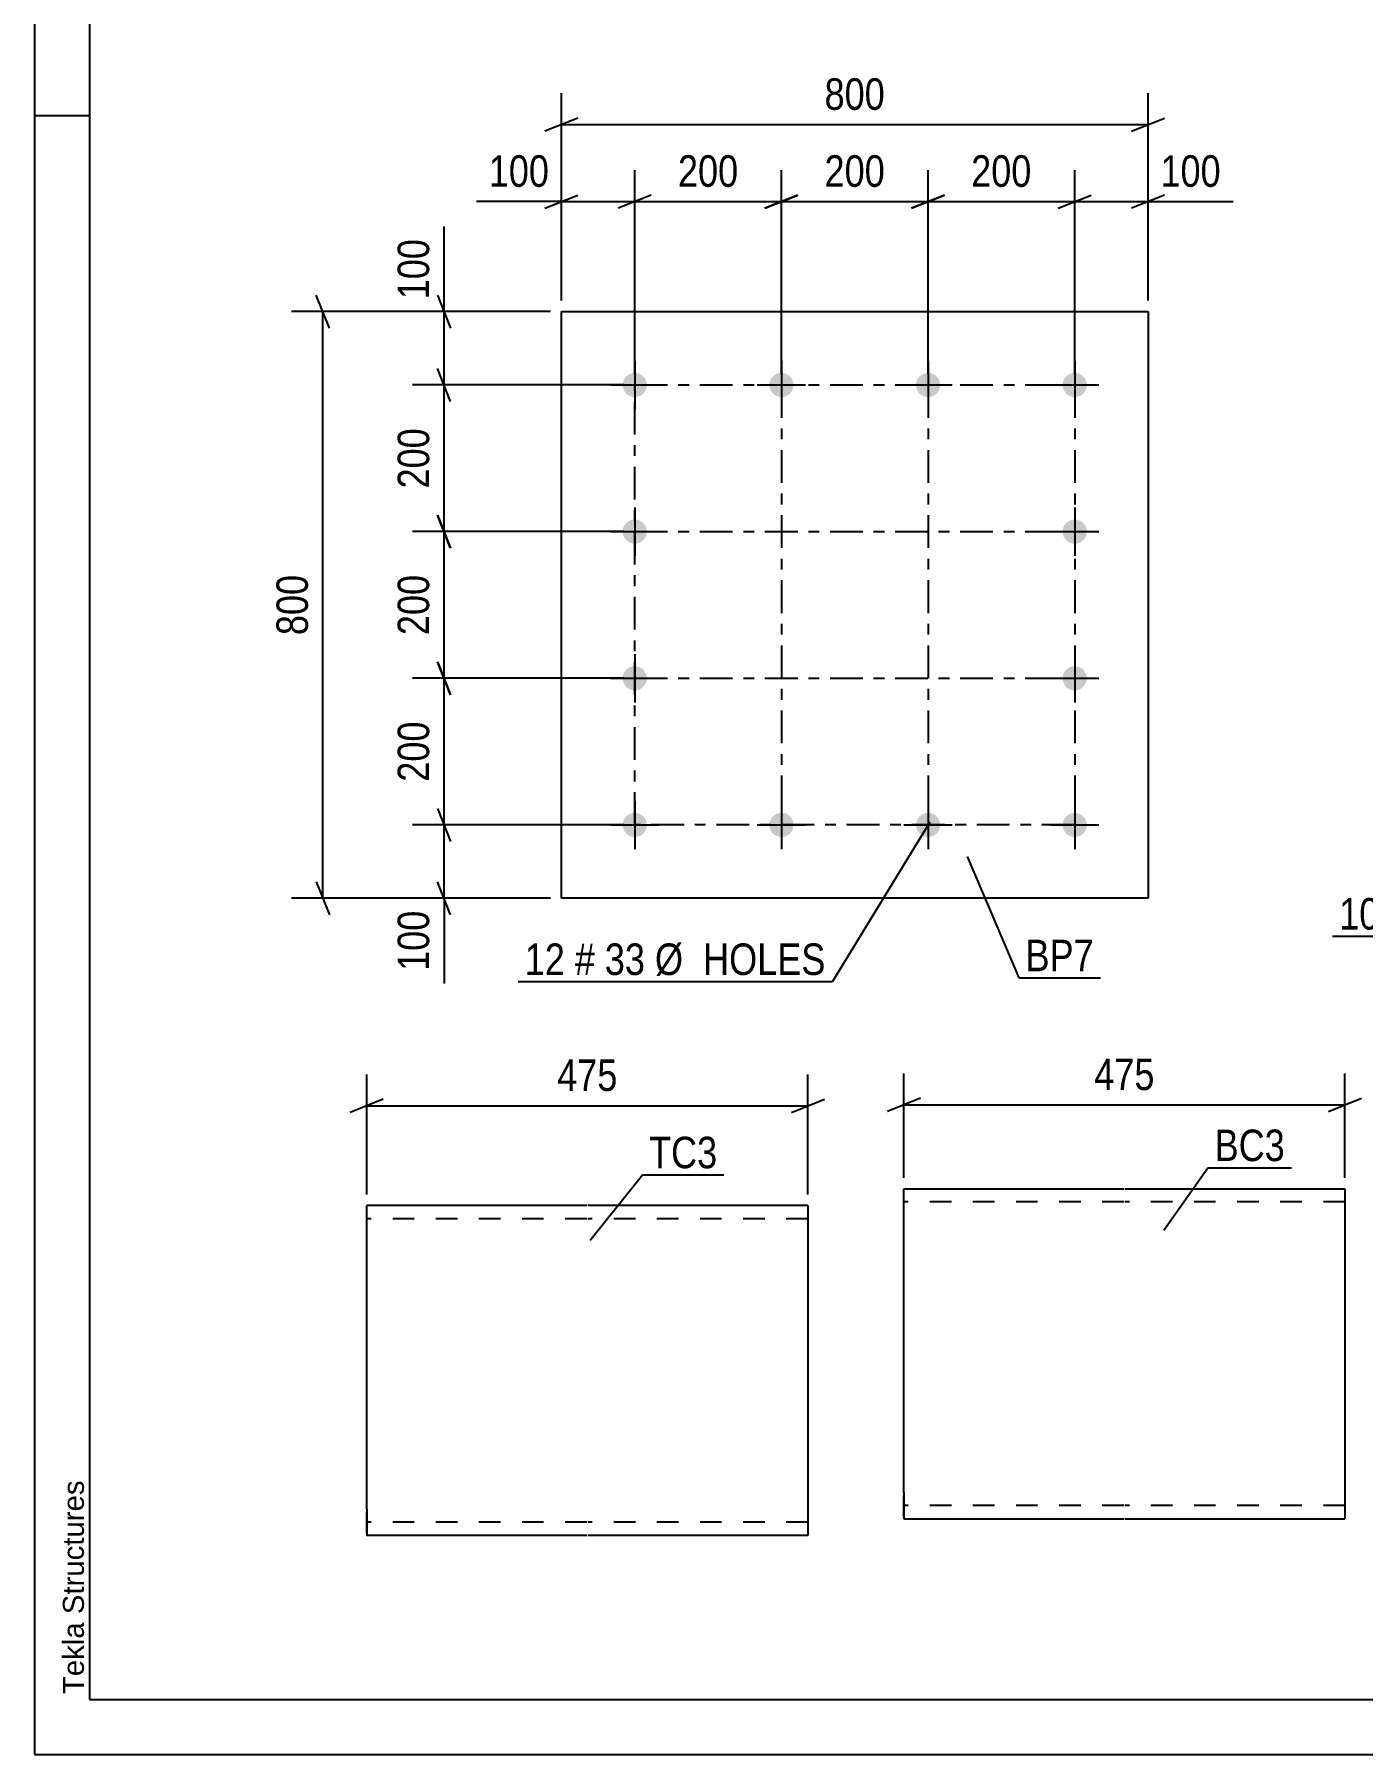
# Model space of a CAD drawing. Header units: millimetres. Extents: x 0 to 594, y 0 to 420.
# Drawn here: x 0 to 120.8, y 0 to 156.4 of the extents above; entities that cross this region are included whole.
import ezdxf

# ---------------------------------------------------------------- set-up
doc = ezdxf.new("R2010")
doc.units = ezdxf.units.MM
doc.linetypes.add('DXK_LINE_DOT2', pattern=[3.9198, 1.9599, -1.9599])
doc.linetypes.add('DXK_LINE_DOT3', pattern=[5.9187, 2.979, -0.9799, 0.9799, -0.9799])
doc.styles.add('Arial', font='arial.ttf', dxfattribs={"height": 0.2})
doc.styles.add('Arial Narrow', font='ARIALN.TTF', dxfattribs={"height": 0.2})

# ---------------------------------------------------------------- blocks, each defined once
blk = doc.blocks.new('Unknown-681868524-1134')
at = {"color": 5, "linetype": 'Continuous'}
for p, q in [((0, 420), (0, 0)), ((5, 415), (5, 5)), ((5, 149), (0, 149)), ((5, 5), (589, 5)), ((0, 0), (594, 0))]:
    blk.add_line(p, q, dxfattribs=at)
at = {"color": 174, "linetype": 'Continuous', "style": 'Arial'}
blk.add_text('Tekla Structures', height=1.9102, rotation=90, dxfattribs=at).set_placement((4.5, 5.5))
blk = doc.blocks.new('Part-681868524-5153 - 5152')
at = {"color": 2, "linetype": 'Continuous'}
for p, q in [((50.22, 49.92), (30.22, 49.92)), ((30.22, 22.32), (30.22, 49.92)), ((70.32, 49.92), (50.32, 49.92)), ((70.32, 49.92), (70.32, 19.92)), ((30.22, 22.32), (30.22, 19.92)), ((50.22, 19.92), (30.22, 19.92)), ((70.32, 19.92), (50.32, 19.92))]:
    blk.add_line(p, q, dxfattribs=at)
at = {"color": 7, "linetype": 'DXK_LINE_DOT2'}
for p, q in [((50.22, 48.72), (30.22, 48.72)), ((70.32, 48.72), (50.32, 48.72)), ((30.22, 20.1), (30.22, 22.32)), ((30.22, 21.12), (30.22, 21.21)), ((50.22, 21.12), (30.22, 21.12)), ((70.32, 21.12), (50.32, 21.12)), ((70.32, 21.12), (70.32, 21.21))]:
    blk.add_line(p, q, dxfattribs=at)
blk = doc.blocks.new('Part-681868524-5161 - 5160')
at = {"color": 2, "linetype": 'Continuous'}
for p, q in [((79.05, 23.84), (79.05, 51.44)), ((79.05, 51.44), (99.05, 51.44)), ((99.15, 51.44), (119.15, 51.44)), ((119.15, 51.44), (119.15, 51.26)), ((119.15, 51.26), (119.15, 21.44)), ((79.05, 23.84), (79.05, 21.44)), ((79.05, 21.44), (99.05, 21.44)), ((99.15, 21.44), (119.15, 21.44))]:
    blk.add_line(p, q, dxfattribs=at)
at = {"color": 7, "linetype": 'DXK_LINE_DOT2'}
for p, q in [((99.05, 50.24), (79.05, 50.24)), ((119.15, 50.24), (99.15, 50.24)), ((79.05, 21.62), (79.05, 23.84)), ((79.05, 22.64), (79.05, 22.73)), ((99.05, 22.64), (79.05, 22.64)), ((119.15, 22.64), (99.15, 22.64)), ((119.15, 22.64), (119.15, 22.73))]:
    blk.add_line(p, q, dxfattribs=at)
blk = doc.blocks.new('Part-681868524-5185 - 5184')
at = {"color": 2, "linetype": 'Continuous'}
for p, q in [((47.92, 77.85), (47.92, 131.19)), ((47.92, 131.19), (101.25, 131.19)), ((101.25, 131.19), (101.25, 77.85)), ((101.25, 77.85), (47.92, 77.85))]:
    blk.add_line(p, q, dxfattribs=at)
blk = doc.blocks.new('Bolt-681868524-5186 - 5184')
at = {"linetype": 'Continuous'}
for points in [[(54.58, 125.62, -1), (54.58, 123.42, -1)], [(67.92, 125.62, -1), (67.92, 123.42, -1)], [(81.25, 125.62, -1), (81.25, 123.42, -1)], [(94.58, 125.62, -1), (94.58, 123.42, -1)], [(54.58, 112.29, -1), (54.58, 110.09, -1)], [(94.58, 112.29, -1), (94.58, 110.09, -1)], [(54.58, 98.95, -1), (54.58, 96.75, -1)], [(94.58, 98.95, -1), (94.58, 96.75, -1)], [(54.58, 85.62, -1), (54.58, 83.42, -1)], [(67.92, 85.62, -1), (67.92, 83.42, -1)], [(81.25, 85.62, -1), (81.25, 83.42, -1)], [(94.58, 85.62, -1), (94.58, 83.42, -1)]]:
    blk.add_hatch(color=1, dxfattribs=at).paths.add_polyline_path(points)
at = {"color": 1, "linetype": 'Continuous'}
for p, q in [((54.58, 126.72), (54.58, 122.32)), ((67.92, 126.72), (67.92, 122.32)), ((81.25, 126.72), (81.25, 122.32)), ((94.58, 126.72), (94.58, 122.32)), ((52.38, 124.52), (56.78, 124.52)), ((65.72, 124.52), (70.12, 124.52)), ((79.05, 124.52), (83.45, 124.52)), ((92.38, 124.52), (96.78, 124.52)), ((54.58, 113.39), (54.58, 108.99)), ((94.58, 113.39), (94.58, 108.99)), ((52.38, 111.19), (56.78, 111.19)), ((92.38, 111.19), (96.78, 111.19)), ((54.58, 100.05), (54.58, 95.65)), ((94.58, 100.05), (94.58, 95.65)), ((52.38, 97.85), (56.78, 97.85)), ((92.38, 97.85), (96.78, 97.85)), ((54.58, 86.72), (54.58, 82.32)), ((67.92, 86.72), (67.92, 82.32)), ((81.25, 86.72), (81.25, 82.32)), ((94.58, 86.72), (94.58, 82.32)), ((52.38, 84.52), (56.78, 84.52)), ((65.72, 84.52), (70.12, 84.52)), ((79.05, 84.52), (83.45, 84.52)), ((92.38, 84.52), (96.78, 84.52))]:
    blk.add_line(p, q, dxfattribs=at)
blk = doc.blocks.new('Rectangle-681868524-6508 - 5184')
at = {"color": 1, "linetype": 'DXK_LINE_DOT3'}
blk.add_lwpolyline([(54.58, 124.52), (94.58, 124.52), (94.58, 84.52), (54.58, 84.52), (54.58, 124.52)], close=True, dxfattribs=at)
blk = doc.blocks.new('Line-681868524-6518 - 5184')
at = {"color": 1, "linetype": 'DXK_LINE_DOT3'}
blk.add_line((67.92, 124.52), (67.92, 84.52), dxfattribs=at)
blk = doc.blocks.new('Line-681868524-6525 - 5184')
at = {"color": 1, "linetype": 'DXK_LINE_DOT3'}
blk.add_line((81.25, 124.52), (81.25, 84.52), dxfattribs=at)
blk = doc.blocks.new('Line-681868524-6532 - 5184')
at = {"color": 1, "linetype": 'DXK_LINE_DOT3'}
blk.add_line((54.58, 111.19), (94.58, 111.19), dxfattribs=at)
blk = doc.blocks.new('Line-681868524-6539 - 5184')
at = {"color": 1, "linetype": 'DXK_LINE_DOT3'}
blk.add_line((54.58, 97.85), (94.58, 97.85), dxfattribs=at)
blk = doc.blocks.new('StraightDimension-681868524-5339 - 5152')
at = {"color": 7, "linetype": 'Continuous'}
for p, q in [((30.22, 50.92), (30.22, 61.84)), ((70.32, 50.92), (70.32, 61.84)), ((31.72, 59.59), (28.72, 58.39)), ((68.82, 58.39), (71.82, 59.59)), ((30.22, 58.99), (70.32, 58.99))]:
    blk.add_line(p, q, dxfattribs=at)
at = {"color": 0}
blk.add_wipeout([(53.61, 59.74), (53.61, 63.94), (46.93, 63.94), (46.93, 59.74)], dxfattribs=at)
at = {"color": 3, "style": 'Arial Narrow'}
blk.add_text('475', height=2.863, dxfattribs=at).set_placement((47.53, 60.34))
blk = doc.blocks.new('StraightDimension-681868524-5417 - 5160')
at = {"color": 7, "linetype": 'Continuous'}
for p, q in [((79.05, 52.44), (79.05, 61.92)), ((119.15, 52.44), (119.15, 61.92)), ((80.55, 59.67), (77.55, 58.47)), ((117.65, 58.47), (120.65, 59.67)), ((79.05, 59.07), (119.15, 59.07))]:
    blk.add_line(p, q, dxfattribs=at)
at = {"color": 0}
blk.add_wipeout([(102.45, 59.82), (102.45, 64.02), (95.76, 64.02), (95.76, 59.82)], dxfattribs=at)
at = {"color": 3, "style": 'Arial Narrow'}
blk.add_text('475', height=2.863, dxfattribs=at).set_placement((96.36, 60.42))
blk = doc.blocks.new('StraightDimension-681868524-5457 - 5184')
at = {"color": 7, "linetype": 'Continuous'}
for p, q in [((26.82, 129.69), (25.62, 132.69)), ((46.92, 131.19), (23.37, 131.19)), ((26.22, 77.85), (26.22, 131.19)), ((25.62, 79.35), (26.82, 76.35)), ((46.92, 77.85), (23.37, 77.85))]:
    blk.add_line(p, q, dxfattribs=at)
at = {"color": 0}
blk.add_wipeout([(25.47, 107.86), (21.27, 107.86), (21.27, 101.18), (25.47, 101.18)], dxfattribs=at)
at = {"color": 3, "style": 'Arial Narrow'}
blk.add_text('800', height=2.863, rotation=90.0002, dxfattribs=at).set_placement((24.87, 101.78))
blk = doc.blocks.new('StraightDimension-681868524-5437 - 5184')
at = {"color": 7, "linetype": 'Continuous'}
for p, q in [((36.64, 132.69), (37.84, 129.69)), ((46.92, 131.19), (34.39, 131.19)), ((37.24, 124.52), (37.24, 131.19)), ((37.84, 123.02), (36.64, 126.02)), ((53.58, 124.52), (34.39, 124.52))]:
    blk.add_line(p, q, dxfattribs=at)
at = {"color": 0}
blk.add_wipeout([(36.49, 138.4), (32.29, 138.4), (32.29, 131.71), (36.49, 131.71)], dxfattribs=at)
at = {"color": 7, "linetype": 'Continuous'}
blk.add_line((37.24, 131.19), (37.24, 138.92), dxfattribs=at)
blk.add_line((37.24, 131.19), (37.24, 138.92), dxfattribs=at)
at = {"color": 3, "style": 'Arial Narrow'}
blk.add_text('100', height=2.863, rotation=90.0002, dxfattribs=at).set_placement((35.89, 132.31))
blk = doc.blocks.new('StraightDimension-681868524-5441 - 5184')
at = {"color": 7, "linetype": 'Continuous'}
for p, q in [((36.64, 86.02), (37.84, 83.02)), ((53.58, 84.52), (34.39, 84.52)), ((37.24, 77.85), (37.24, 84.52)), ((37.84, 76.35), (36.64, 79.35)), ((46.92, 77.85), (34.39, 77.85))]:
    blk.add_line(p, q, dxfattribs=at)
at = {"color": 0}
blk.add_wipeout([(36.49, 77.33), (32.29, 77.33), (32.29, 70.65), (36.49, 70.65)], dxfattribs=at)
at = {"color": 7, "linetype": 'Continuous'}
blk.add_line((37.24, 77.85), (37.24, 70.12), dxfattribs=at)
blk.add_line((37.24, 77.85), (37.24, 70.12), dxfattribs=at)
at = {"color": 3, "style": 'Arial Narrow'}
blk.add_text('100', height=2.863, rotation=90.0002, dxfattribs=at).set_placement((35.89, 71.25))
blk = doc.blocks.new('StraightDimension-681868524-11613 - 5184')
at = {"color": 7, "linetype": 'Continuous'}
for p, q in [((37.84, 123.02), (36.64, 126.02)), ((53.58, 124.52), (34.39, 124.52)), ((37.24, 111.19), (37.24, 124.52)), ((36.64, 112.69), (37.84, 109.69)), ((53.58, 111.19), (34.39, 111.19))]:
    blk.add_line(p, q, dxfattribs=at)
at = {"color": 0}
blk.add_wipeout([(36.49, 121.2), (32.29, 121.2), (32.29, 114.51), (36.49, 114.51)], dxfattribs=at)
at = {"color": 3, "style": 'Arial Narrow'}
blk.add_text('200', height=2.863, rotation=90.0002, dxfattribs=at).set_placement((35.89, 115.11))
blk = doc.blocks.new('StraightDimension-681868524-5461 - 5184')
at = {"color": 7, "linetype": 'Continuous'}
for p, q in [((94.58, 125.52), (94.58, 144.04)), ((101.25, 132.19), (101.25, 144.04)), ((93.08, 140.59), (96.08, 141.79)), ((94.58, 141.19), (101.25, 141.19)), ((102.75, 141.79), (99.75, 140.59))]:
    blk.add_line(p, q, dxfattribs=at)
at = {"color": 0}
blk.add_wipeout([(108.46, 141.94), (108.46, 146.14), (101.78, 146.14), (101.78, 141.94)], dxfattribs=at)
at = {"color": 7, "linetype": 'Continuous'}
blk.add_line((101.25, 141.19), (108.98, 141.19), dxfattribs=at)
blk.add_line((101.25, 141.19), (108.98, 141.19), dxfattribs=at)
at = {"color": 3, "style": 'Arial Narrow'}
blk.add_text('100', height=2.863, dxfattribs=at).set_placement((102.38, 142.54))
blk = doc.blocks.new('StraightDimension-681868524-11617 - 5184')
at = {"color": 7, "linetype": 'Continuous'}
for p, q in [((67.92, 125.52), (67.92, 144.04)), ((81.25, 125.52), (81.25, 144.04)), ((69.42, 141.79), (66.42, 140.59)), ((67.92, 141.19), (81.25, 141.19)), ((79.75, 140.59), (82.75, 141.79))]:
    blk.add_line(p, q, dxfattribs=at)
at = {"color": 0}
blk.add_wipeout([(77.93, 141.94), (77.93, 146.14), (71.24, 146.14), (71.24, 141.94)], dxfattribs=at)
at = {"color": 3, "style": 'Arial Narrow'}
blk.add_text('200', height=2.863, dxfattribs=at).set_placement((71.84, 142.54))
blk = doc.blocks.new('StraightDimension-681868524-5465 - 5184')
at = {"color": 7, "linetype": 'Continuous'}
for p, q in [((47.92, 132.19), (47.92, 144.04)), ((54.58, 125.52), (54.58, 144.04)), ((46.42, 140.59), (49.42, 141.79)), ((47.92, 141.19), (54.58, 141.19)), ((56.08, 141.79), (53.08, 140.59))]:
    blk.add_line(p, q, dxfattribs=at)
at = {"color": 0}
blk.add_wipeout([(47.39, 141.94), (47.39, 146.14), (40.71, 146.14), (40.71, 141.94)], dxfattribs=at)
at = {"color": 7, "linetype": 'Continuous'}
blk.add_line((47.92, 141.19), (40.18, 141.19), dxfattribs=at)
blk.add_line((47.92, 141.19), (40.18, 141.19), dxfattribs=at)
at = {"color": 3, "style": 'Arial Narrow'}
blk.add_text('100', height=2.863, dxfattribs=at).set_placement((41.31, 142.54))
blk = doc.blocks.new('StraightDimension-681868524-5481 - 5184')
at = {"color": 7, "linetype": 'Continuous'}
for p, q in [((47.92, 132.19), (47.92, 151.04)), ((101.25, 132.19), (101.25, 151.04)), ((49.42, 148.79), (46.42, 147.59)), ((99.75, 147.59), (102.75, 148.79)), ((47.92, 148.19), (101.25, 148.19))]:
    blk.add_line(p, q, dxfattribs=at)
at = {"color": 0}
blk.add_wipeout([(77.93, 148.94), (77.93, 153.14), (71.24, 153.14), (71.24, 148.94)], dxfattribs=at)
at = {"color": 3, "style": 'Arial Narrow'}
blk.add_text('800', height=2.863, dxfattribs=at).set_placement((71.84, 149.54))
blk = doc.blocks.new('StraightDimension-681868524-11609 - 5184')
at = {"color": 7, "linetype": 'Continuous'}
for p, q in [((37.84, 96.35), (36.64, 99.35)), ((53.58, 97.85), (34.39, 97.85)), ((37.24, 84.52), (37.24, 97.85)), ((36.64, 86.02), (37.84, 83.02)), ((53.58, 84.52), (34.39, 84.52))]:
    blk.add_line(p, q, dxfattribs=at)
at = {"color": 0}
blk.add_wipeout([(36.49, 94.53), (32.29, 94.53), (32.29, 87.85), (36.49, 87.85)], dxfattribs=at)
at = {"color": 3, "style": 'Arial Narrow'}
blk.add_text('200', height=2.863, rotation=90.0002, dxfattribs=at).set_placement((35.89, 88.45))
blk = doc.blocks.new('StraightDimension-681868524-11611 - 5184')
at = {"color": 7, "linetype": 'Continuous'}
for p, q in [((37.84, 109.69), (36.64, 112.69)), ((53.58, 111.19), (34.39, 111.19)), ((37.24, 97.85), (37.24, 111.19)), ((36.64, 99.35), (37.84, 96.35)), ((53.58, 97.85), (34.39, 97.85))]:
    blk.add_line(p, q, dxfattribs=at)
at = {"color": 0}
blk.add_wipeout([(36.49, 107.86), (32.29, 107.86), (32.29, 101.18), (36.49, 101.18)], dxfattribs=at)
at = {"color": 3, "style": 'Arial Narrow'}
blk.add_text('200', height=2.863, rotation=90.0002, dxfattribs=at).set_placement((35.89, 101.78))
blk = doc.blocks.new('StraightDimension-681868524-11615 - 5184')
at = {"color": 7, "linetype": 'Continuous'}
for p, q in [((54.58, 125.52), (54.58, 144.04)), ((67.92, 125.52), (67.92, 144.04)), ((56.08, 141.79), (53.08, 140.59)), ((54.58, 141.19), (67.92, 141.19)), ((66.42, 140.59), (69.42, 141.79))]:
    blk.add_line(p, q, dxfattribs=at)
at = {"color": 0}
blk.add_wipeout([(64.59, 141.94), (64.59, 146.14), (57.91, 146.14), (57.91, 141.94)], dxfattribs=at)
at = {"color": 3, "style": 'Arial Narrow'}
blk.add_text('200', height=2.863, dxfattribs=at).set_placement((58.51, 142.54))
blk = doc.blocks.new('StraightDimension-681868524-11619 - 5184')
at = {"color": 7, "linetype": 'Continuous'}
for p, q in [((81.25, 125.52), (81.25, 144.04)), ((94.58, 125.52), (94.58, 144.04)), ((82.75, 141.79), (79.75, 140.59)), ((81.25, 141.19), (94.58, 141.19)), ((93.08, 140.59), (96.08, 141.79))]:
    blk.add_line(p, q, dxfattribs=at)
at = {"color": 0}
blk.add_wipeout([(91.26, 141.94), (91.26, 146.14), (84.57, 146.14), (84.57, 141.94)], dxfattribs=at)
at = {"color": 3, "style": 'Arial Narrow'}
blk.add_text('200', height=2.863, dxfattribs=at).set_placement((85.17, 142.54))
blk = doc.blocks.new('Mark-681868524-5684 - 5152')
at = {"color": 0}
blk.add_wipeout([(62.09, 53.31), (62.09, 56.31), (55.88, 56.31), (55.88, 53.31)], dxfattribs=at)
blk.add_wipeout([(62.09, 53.31), (62.09, 56.31), (55.88, 56.31), (55.88, 53.31)], dxfattribs=at)
at = {"color": 30, "linetype": 'Continuous'}
for p, q in [((50.54, 46.77), (55.28, 52.71)), ((55.28, 52.71), (62.69, 52.71))]:
    blk.add_line(p, q, dxfattribs=at)
at = {"color": 3, "style": 'Arial Narrow'}
blk.add_text('TC3', height=2.863, dxfattribs=at).set_placement((55.88, 53.31))
blk = doc.blocks.new('Mark-681868524-5687 - 5160')
at = {"color": 0}
blk.add_wipeout([(113.69, 53.96), (113.69, 56.96), (107.3, 56.96), (107.3, 53.96)], dxfattribs=at)
blk.add_wipeout([(113.69, 53.96), (113.69, 56.96), (107.3, 56.96), (107.3, 53.96)], dxfattribs=at)
at = {"color": 30, "linetype": 'Continuous'}
for p, q in [((102.69, 47.69), (106.7, 53.36)), ((106.7, 53.36), (114.29, 53.36))]:
    blk.add_line(p, q, dxfattribs=at)
at = {"color": 3, "style": 'Arial Narrow'}
blk.add_text('BC3', height=2.863, dxfattribs=at).set_placement((107.3, 53.96))
blk = doc.blocks.new('Mark-681868524-5696 - 5184')
at = {"color": 0}
blk.add_wipeout([(96.32, 71.22), (96.32, 74.22), (90.11, 74.22), (90.11, 71.22)], dxfattribs=at)
blk.add_wipeout([(96.32, 71.22), (96.32, 74.22), (90.11, 74.22), (90.11, 71.22)], dxfattribs=at)
at = {"color": 30, "linetype": 'Continuous'}
for p, q in [((84.79, 81.66), (89.51, 70.62)), ((89.51, 70.62), (96.92, 70.62))]:
    blk.add_line(p, q, dxfattribs=at)
at = {"color": 3, "style": 'Arial Narrow'}
blk.add_text('BP7', height=2.863, dxfattribs=at).set_placement((90.11, 71.22))
blk = doc.blocks.new('Mark-681868524-5699 - 5184')
at = {"color": 0}
for points in [[(48.24, 70.88), (48.24, 73.88), (44.58, 73.88), (44.58, 70.88)], [(50.96, 70.88), (50.96, 73.88), (49.14, 73.88), (49.14, 70.88)], [(55.52, 70.88), (55.52, 73.88), (51.86, 73.88), (51.86, 70.88)], [(71.95, 70.88), (71.95, 73.88), (56.42, 73.88), (56.42, 70.88)]]:
    blk.add_wipeout(points, dxfattribs=at)
for points in [[(48.24, 70.88), (48.24, 73.88), (44.58, 73.88), (44.58, 70.88)], [(50.96, 70.88), (50.96, 73.88), (49.14, 73.88), (49.14, 70.88)], [(55.52, 70.88), (55.52, 73.88), (51.86, 73.88), (51.86, 70.88)], [(71.95, 70.88), (71.95, 73.88), (56.42, 73.88), (56.42, 70.88)]]:
    blk.add_wipeout(points, dxfattribs=at)
at = {"color": 7, "linetype": 'Continuous'}
for p in [(81.41, 84.77), (43.98, 70.28)]:
    blk.add_line(p, (72.55, 70.28), dxfattribs=at)
at = {"color": 3, "style": 'Arial Narrow'}
for s, height, p in [('12', 2.863, (44.58, 70.88)), ('#', 2.86, (49.14, 70.88)), ('33', 2.863, (51.86, 70.88)), ('Ø  HOLES', 2.863, (56.42, 70.88))]:
    blk.add_text(s, height=height, dxfattribs=at).set_placement(p)
blk = doc.blocks.new('Mark-681868524-5707 - 5202')
at = {"color": 0}
for points in [[(122.29, 75.01), (122.29, 78.01), (118.63, 78.01), (118.63, 75.01)], [(125.02, 75.01), (125.02, 78.01), (123.19, 78.01), (123.19, 75.01)], [(129.57, 75.01), (129.57, 78.01), (125.92, 78.01), (125.92, 75.01)], [(146, 75.01), (146, 78.01), (130.47, 78.01), (130.47, 75.01)]]:
    blk.add_wipeout(points, dxfattribs=at)
for points in [[(122.29, 75.01), (122.29, 78.01), (118.63, 78.01), (118.63, 75.01)], [(125.02, 75.01), (125.02, 78.01), (123.19, 78.01), (123.19, 75.01)], [(129.57, 75.01), (129.57, 78.01), (125.92, 78.01), (125.92, 75.01)], [(146, 75.01), (146, 78.01), (130.47, 78.01), (130.47, 75.01)]]:
    blk.add_wipeout(points, dxfattribs=at)
at = {"color": 7, "linetype": 'Continuous'}
for p in [(156.98, 88.54), (118.03, 74.41)]:
    blk.add_line(p, (146.6, 74.41), dxfattribs=at)
at = {"color": 3, "style": 'Arial Narrow'}
for s, height, p in [('10', 2.863, (118.63, 75.01)), ('#', 2.86, (123.19, 75.01)), ('33', 2.863, (125.92, 75.01)), ('Ø  HOLES', 2.863, (130.47, 75.01))]:
    blk.add_text(s, height=height, dxfattribs=at).set_placement(p)

msp = doc.modelspace()

# ---------------------------------------------------------------- block references
for name in ['Unknown-681868524-1134', 'Part-681868524-5185 - 5184', 'Bolt-681868524-5186 - 5184', 'Rectangle-681868524-6508 - 5184', 'Line-681868524-6518 - 5184', 'Line-681868524-6525 - 5184', 'Line-681868524-6532 - 5184', 'Line-681868524-6539 - 5184', 'Part-681868524-5161 - 5160', 'Part-681868524-5153 - 5152']:
    msp.add_blockref(name, (0, 0))

# ---------------------------------------------------------------- next in the draw order: block references
for name in ['StraightDimension-681868524-11617 - 5184', 'StraightDimension-681868524-5461 - 5184', 'StraightDimension-681868524-5457 - 5184', 'Mark-681868524-5707 - 5202', 'Mark-681868524-5696 - 5184', 'StraightDimension-681868524-5339 - 5152', 'StraightDimension-681868524-5417 - 5160']:
    msp.add_blockref(name, (0, 0))

# ---------------------------------------------------------------- next in the draw order: block references
for name in ['StraightDimension-681868524-5437 - 5184', 'StraightDimension-681868524-5441 - 5184', 'Mark-681868524-5684 - 5152', 'Mark-681868524-5687 - 5160']:
    msp.add_blockref(name, (0, 0))

# ---------------------------------------------------------------- next in the draw order: block references
for name in ['StraightDimension-681868524-11613 - 5184', 'StraightDimension-681868524-11609 - 5184']:
    msp.add_blockref(name, (0, 0))

# ---------------------------------------------------------------- next in the draw order: block references
for name in ['StraightDimension-681868524-5465 - 5184', 'StraightDimension-681868524-11611 - 5184', 'Mark-681868524-5699 - 5184']:
    msp.add_blockref(name, (0, 0))

# ---------------------------------------------------------------- next in the draw order: block references
msp.add_blockref('StraightDimension-681868524-5481 - 5184', (0, 0))

# ---------------------------------------------------------------- next in the draw order: block references
for name in ['StraightDimension-681868524-11615 - 5184', 'StraightDimension-681868524-11619 - 5184']:
    msp.add_blockref(name, (0, 0))

doc.saveas('drawing.dxf')
